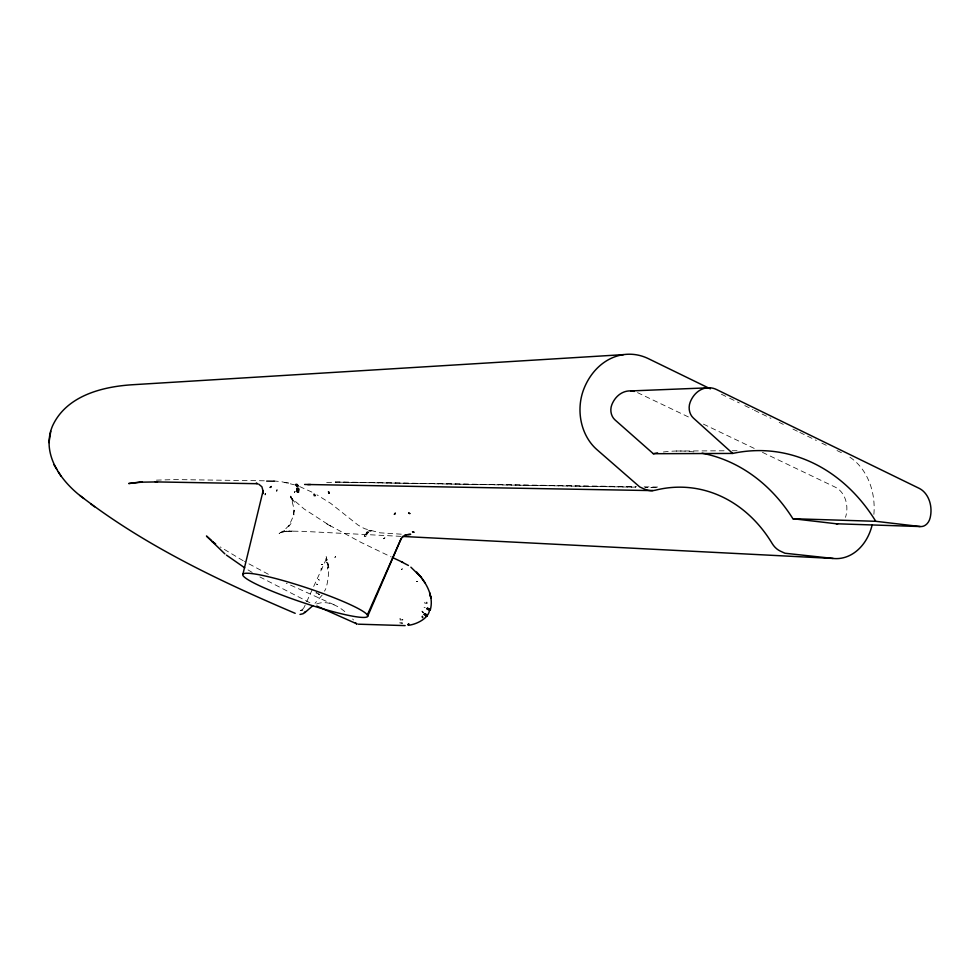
<?xml version="1.0" encoding="UTF-8"?>
<svg xmlns="http://www.w3.org/2000/svg" width="980" height="980" viewBox="0 0 980 980"><rect width="100%" height="100%" fill="white"/><g stroke="black" fill="none" stroke-linecap="round" stroke-linejoin="round"><path stroke-width="0.73" stroke-dasharray="4.9 3.68" d="M424.781 602.284L424.781 603.19L427.023 603.215L427.011 602.198L424.781 602.284L427.023 603.215M326.573 561.993L328.227 565.276L326.463 562.361L326.622 563.206C326.842 560.327 329.88 567.714 327.418 569.135L327.357 568.621C330.309 566.232 324.821 553.406 326.744 560.511L326.071 555.93L326.965 560.193L326.254 557.044L325.666 560.327L312.963 588.061M327.418 569.135C330.15 556.983 328.594 587.216 324.38 591.136M424.071 607.282L425.185 607.649M312.326 589.446L304.07 607.477L302.061 610.001L303.163 609.278L301.154 610.589M316.981 593.096L315.805 592.924M318.586 594.468L319.688 594.419L316.038 592.533M367.316 533.586L366.728 534.504L365.307 534.1L366.986 534.1L365.92 533.169L367.733 533.059L366.581 532.361L367.255 531.699L368.541 532.189L367.316 533.586L365.92 533.169M322.151 595.13L315.021 603.276M423.446 613.039L422.025 611.165L423.813 612.586M316.638 603.974C327.553 599.723 339.178 606.204 347.043 613.59M302.269 609.866L300.248 610.565L304.988 609.609M370.685 531.001L368.664 530.817L371.346 530.952L369.35 530.621M156.433 480.139L174.967 479.563L265.862 480.813M368.541 532.189L366.581 532.361L367.953 532.789M326.683 482.564L338.21 481.976L635.8 487.17L335.307 482.123L636.498 486.705M676.274 451.033L726.107 450.776M732.146 450.751L738.185 450.714M644.142 486.827L660.961 487.085M655.657 487.538L644.975 487.354L657.164 487.538M401.31 534.186L379.922 532.814L364.523 528.673L358.129 525.133L330.603 503.304L316.957 494.851M400.955 536.354L303.2 531.356L288.72 531.087L294.025 531.111L282.632 531.883L287.949 530.927L279.533 532.679L284.641 530.793L279.092 533.463L283.796 530.719L291.415 523.014L288.561 526.591L293.069 516.791L294.196 510.36L293.89 514.892L293.914 508.461L290.742 496.064L293.069 501.662L290.043 496.174L294.956 502.581L291.146 497.84L304.192 509.024L330.579 526.101L326.291 523.577L360.873 542.332L391.29 556.983M273.432 480.923L281.26 481.646L294.514 484.843M287.691 482.907L288.475 483.054L281.529 481.731M299.635 486.558L312.351 492.303M334.094 604.795L286.27 583.198M637.514 392.625L691.059 418.215M703.407 424.12L754.208 448.411M762.44 452.344L835.205 487.134A23.275 18.461 -87.9 0 1 846.034 515.492A11.613 9.2 -87.9 0 1 845.434 517.342M309.901 602.749L259.872 576.938M721.378 394.217L728.263 397.562M729.635 398.235L739.275 402.927M744.776 405.61L753.044 409.64M754.416 410.302L770.929 418.35M779.198 422.38L783.326 424.389M792.955 429.081L798.467 431.764M799.839 432.437L816.352 440.486M821.865 443.168L828.749 446.513M837.006 450.543L843.89 453.887M268.373 574.28L244.436 561.442M243.187 560.744L220.243 546.938M252.191 572.43L245.943 568.633M326.279 558.024L326.365 558.306M352.641 619.005L353.462 619.96M318.831 594.052L319.443 594.823M422.025 611.165L422.601 612.304M328.165 564.811L328.312 566.06M663.338 452.001A180.688 148.237 -84.7 0 1 694.563 452.001M849.893 457.207A58.188 46.17 -87.9 0 1 873.866 514.488M265.262 493.369L265.102 494.839L265.262 493.369M400.257 618.821L400.122 620.009L402.964 619.826L400.159 619.691L399.301 618.772L400.257 618.821M295.054 491.433L294.319 492.524L295.054 491.433M321.55 564.602L322.518 564.59L321.55 564.602M277.022 489.743L276.752 491.225L277.022 489.743M320.926 569.049L321.942 569L320.926 569.049M399.595 622.864L402.658 623.133L399.595 622.864M335.491 556.395L334.976 557.473L335.491 556.395M318.365 579.45L319.247 580.074L318.365 579.45M384.883 537.873L383.413 538.731L384.883 537.873M402.351 568.915L401.469 569.368L402.351 568.915M366.189 535.521L365.712 536.624L364.241 536.256L364.744 535.129L364.805 536.391L366.189 535.521M316.613 584.141L317.581 584.472L316.613 584.141M417.603 581.41L416.439 581.446L417.603 581.41"/><path stroke-width="1.47" d="M297.21 490.564L297.148 488.273L298.618 488.346L298.716 489.547L297.222 489.743L298.716 490.821L297.099 491.838L298.606 492.119L297.148 491.274L297.21 490.564L298.716 490.821M263.007 492.315L262.922 493.7L263.142 490.613L242.954 574.035M408.44 625.277C416.868 624.419 429.718 617.768 429.546 609.144M83.79 498.477C61.703 482.454 40.646 454.279 52.491 426.006C66.469 395.442 102.937 386.438 133.537 384.675L623.562 354.625M50.752 431.237L49 442.605M427.28 608.666L430.392 609.511L427.427 608.102C426.263 609.376 430.061 610.65 430.392 609.511C434.079 595.718 425.81 581.716 416.524 572.112L420.984 577.098L410.877 567.175M427.255 608.335L428.922 608.923M367.598 616.445A65.881 7.595 18.5 0 0 277.156 578.935A65.881 7.595 18.5 0 0 270.811 590.671A65.881 7.595 18.5 0 0 367.598 616.445L400.906 539.172M367.316 614.987L401.237 538.486L400.649 539.735L402.302 537.175L406.112 534.7M305.429 611.532L303.114 613.737L300.003 614.436M426.692 616.151L427.084 615.44L425.357 613.86L426.692 616.151L424.181 614.411L424.573 613.884L427.084 615.44L426.619 616.016L426.863 615.207L426.398 615.771L425.357 613.86M427.158 615.562L426.606 616.151L427.084 615.575L426.386 616.04L426.851 615.452L426.018 615.795L426.471 615.22L424.181 614.411M304.756 612.708L312.767 605.75M297.736 485.296L296.548 485.713L298.128 486.202L296.671 486.007L295.838 484.341L297.271 484.537L296.034 484.684L297.736 485.296L296.291 485.112M404.716 535.239L410.669 534.333L407.729 534.504M427.109 609.119L428.174 608.935M142.37 481.744L128.723 483.532L141.488 482.172L157.498 481.915L155.257 481.891L256.49 483.704M630.936 390.922L709.814 387.762M307.732 484.598L310.538 484.512M358.362 624.187L405.144 625.608M634.28 391.437A24.414 20.249 89.3 0 0 611.79 404.826A12.238 10.168 89.1 0 0 615.024 419.93L653.305 453.716L732.721 453.434A188.834 152.108 -84.8 0 1 875.765 521.299L920.122 526.542A12.115 9.408 -87.8 0 0 930.13 517.893A24.292 18.89 -87.9 0 0 919.105 488.31L716.576 389.55A25.529 20.801 89.5 0 0 690.141 402.29A12.801 10.449 89.4 0 0 693.436 418.105L732.721 453.434M266.658 481.119L274.498 481.241M304.608 484.451L652.79 490.613M702.06 453.201A180.688 148.237 -84.7 0 1 792.894 518.714L875.765 521.299M792.894 518.714L836.246 523.761L920.122 526.542M402.474 536.44L833.172 558.453A46.452 36.775 -87.9 0 0 872.077 525.243M833.172 558.453L784.956 553.235L780.484 551.189A23.483 18.804 -87.5 0 1 772.142 543.471A144.587 118.592 -84.7 0 0 655.596 490.159A24.255 20.041 -89.2 0 1 644.485 489.106L639.72 486.925L596.918 449.624A48.951 40.67 89.1 0 1 583.872 388.901A61.042 50.629 89.3 0 1 648.429 358.68L710.365 388.852M297.222 489.326L298.716 489.547L297.148 488.273M401.384 561.797L408.44 565.472M316.785 606.044L357.002 623.954M295.201 613.333L295.201 613.333C219.912 581.201 144.905 545.836 79.882 495.451M402.841 562.373L392.613 557.596M258.793 484.218L261.893 486.791L263.057 491.054M244.743 567.849L226.466 555.121M215.637 543.876L212.195 541.585L214.583 543.312M356.622 623.844L355.287 622.643M90.822 503.892L94.582 506.807M211.656 540.629L206.462 536.036L224.873 553.896M425.051 582.904L421.155 577.355M58.298 471.784L61.054 476.231M54.01 464.802L56.852 469.371M653.305 453.716A180.688 148.237 -84.7 0 1 657.592 452.882M837.827 523.773A11.613 9.2 -87.9 0 1 836.246 523.761M271.215 486.558L270.247 487.428L271.215 486.558M430 609.327L430.11 609.976L430 609.327M256.27 483.287L257.544 483.704L256.27 483.287M395.246 513.263L394.426 514.341L395.246 513.263M422.392 616.432L422.564 617.523L422.392 616.432M413.854 532.201L412.568 531.724L413.854 532.201M408.709 623.942L407.962 624.664L408.709 623.942M315.254 495.537L314.2 495.696L314.115 494.116L315.254 495.537M329.084 493.259L328.533 491.764L329.084 493.259M409.799 513.52L408.66 513.104L409.799 513.52M430.918 597.935L429.657 592.9L430.894 597.923"/></g></svg>
